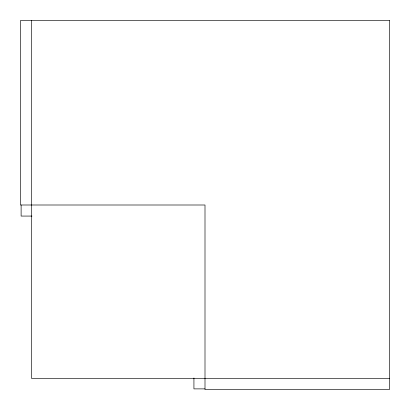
<?xml version="1.0" encoding="UTF-8"?>
<svg xmlns="http://www.w3.org/2000/svg" width="410" height="410" viewBox="0 0 410 410"><rect width="100%" height="100%" fill="white"/><g stroke="black" fill="none" stroke-linecap="round" stroke-linejoin="round"><path stroke-width="0.61" d="M31.975 216.07L21.115 216.07L21.115 205M389.5 378.43L31.57 378.43L31.57 20.5M205 388.885L193.93 388.885L193.93 377.999M389.5 20.5L20.5 20.5L20.5 205L205 205L205 389.5L389.5 389.5L389.5 20.5"/></g></svg>
